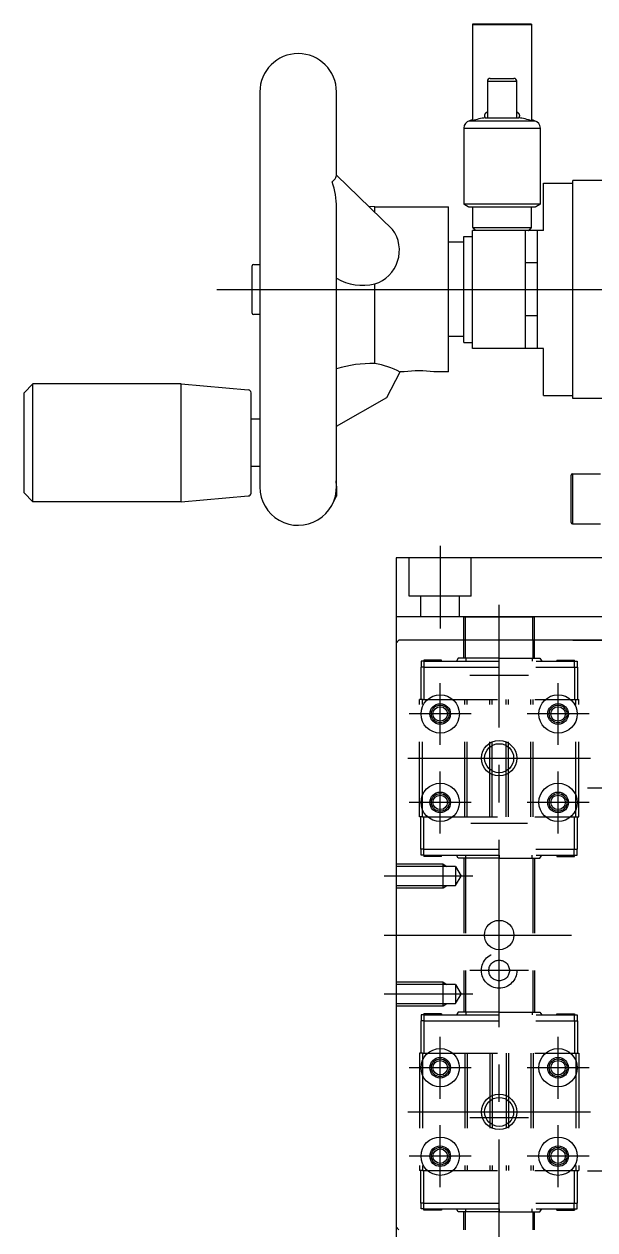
# Model space of a CAD drawing. Extents: x -48 to 466, y -15 to 565.
# Drawn here: x 250.4 to 347.3, y 116 to 320.5 of the extents above; entities that cross this region are included whole.
import ezdxf

# ---------------------------------------------------------------- set-up
doc = ezdxf.new("R2010")
doc.units = 0
doc.linetypes.add('CENTER', pattern=[50.8, 31.75, -6.35, 6.35, -6.35])
doc.linetypes.add('DASHED', pattern=[19.05, 12.7, -6.35])
doc.layers.get('0').update_dxf_attribs({"linetype": 'CONTINUOUS'})
doc.layers.add('CENTER', color=1, linetype='CENTER')
doc.layers.add('SCALE', color=7, linetype='CONTINUOUS')

msp = doc.modelspace()

# ---------------------------------------------------------------- linework, layer by layer
at = {"color": 7, "linetype": 'CONTINUOUS'}
for p, q in [((326.54, 320.5), (326.54, 320.38)), ((326.54, 320.38), (326.54, 304.12)), ((336.54, 320.38), (326.54, 320.38)), ((336.54, 320.5), (336.54, 320.38)), ((336.54, 320.38), (336.54, 304.12)), ((329.54, 311.3), (333.54, 311.3)), ((290.44, 309), (290.44, 242)), ((303.44, 294.88), (303.44, 309)), ((329.04, 310.8), (334.04, 310.8)), ((325.04, 302.86), (338.04, 302.86)), ((326.01, 304.12), (337.06, 304.12)), ((328.7, 304.62), (334.37, 304.62)), ((312.96, 285.69), (303.44, 294.88)), ((338.54, 293.5), (343.54, 293.5)), ((338.54, 285.5), (338.54, 293.5)), ((343.54, 257), (343.54, 294)), ((303.44, 242.14), (303.44, 289.39)), ((309.94, 289.5), (308.93, 289.59)), ((309.94, 289.5), (322.44, 289.5)), ((309.94, 288.61), (309.94, 289.5)), ((322.44, 261.5), (322.44, 289.5)), ((325.04, 290), (338.04, 290)), ((325.9, 289.5), (337.17, 289.5)), ((325.04, 284.5), (326.54, 284.5)), ((325.04, 266.5), (325.04, 284.5)), ((326.54, 286), (336.54, 286)), ((326.54, 265.5), (326.54, 285.5)), ((326.54, 266.5), (326.54, 284.5)), ((335.54, 265.5), (335.54, 285.5)), ((337.54, 265.5), (337.54, 285.5)), ((325.04, 283.5), (322.44, 283.5)), ((289.14, 271.5), (289.14, 279.5)), ((289.39, 279.75), (290.44, 279.75)), ((309.94, 262.94), (309.94, 276.43)), ((290.44, 271.25), (289.39, 271.25)), ((325.04, 267.5), (322.44, 267.5)), ((325.04, 266.5), (326.54, 266.5)), ((338.54, 257.5), (338.54, 265.5)), ((312.01, 257.17), (314.23, 261.5)), ((314.94, 261.5), (314.23, 261.5)), ((322.44, 261.5), (319.94, 261.5)), ((250.44, 257.98), (251.94, 259.48)), ((250.44, 240.98), (250.44, 257.98)), ((277.1, 259.48), (251.94, 259.48)), ((251.94, 239.48), (251.94, 259.48)), ((277.1, 259.48), (288.48, 258.48)), ((277.1, 239.48), (277.1, 259.48)), ((288.94, 240.97), (288.94, 257.98)), ((303.44, 252.33), (312.01, 257.17)), ((338.54, 257.5), (343.54, 257.5)), ((290.44, 253.48), (288.94, 253.48)), ((290.44, 245.48), (288.94, 245.48)), ((343.24, 240), (343.24, 244)), ((343.49, 244.25), (343.49, 240)), ((343.49, 244.25), (348.24, 244.25)), ((303.44, 242.14), (303.39, 243.04)), ((303.39, 243.04), (303.44, 242.98)), ((303.44, 242.14), (303.44, 240.43)), ((251.94, 239.48), (250.44, 240.98)), ((277.1, 239.48), (251.94, 239.48)), ((277.1, 239.48), (288.48, 240.47)), ((302.72, 239.04), (303.44, 240.43)), ((343.24, 236), (343.24, 240)), ((343.49, 240), (343.49, 235.75)), ((343.49, 235.75), (348.24, 235.75)), ((463.54, 230), (313.54, 230)), ((313.54, 230), (313.54, 0)), ((463.54, 220), (313.54, 220)), ((325.04, 220), (337.04, 220)), ((325.04, 216), (325.04, 220)), ((325.34, 216), (325.34, 220)), ((336.74, 216), (336.74, 220)), ((337.04, 216), (337.04, 220)), ((314.04, 216), (313.54, 215.5)), ((314.04, 216), (313.54, 215.5)), ((313.54, 215.5), (313.54, 116.5)), ((313.54, 215.5), (313.54, 116.5)), ((463.04, 216), (314.04, 216)), ((463.04, 216), (314.04, 216)), ((343.54, 216), (338.54, 216)), ((343.54, 216), (433.54, 216)), ((314.04, 116), (313.54, 116.5)), ((314.04, 116), (313.54, 116.5))]:
    msp.add_line(p, q, dxfattribs=at)
at = {"color": 7}
msp.add_line((336.04, 285.5), (327.04, 285.5), dxfattribs=at)
at = {"color": 1, "linetype": 'CENTER'}
msp.add_line((283.14, 275.5), (384.84, 275.5), dxfattribs=at)
at = {"color": 3, "linetype": 'DASHED'}
for p, q in [((315.79, 223.5), (315.79, 230)), ((326.29, 223.5), (326.29, 230)), ((326.29, 223.5), (315.79, 223.5)), ((317.74, 220), (317.74, 223.5)), ((324.34, 220), (324.34, 223.5)), ((325.04, 212.95), (325.04, 216)), ((325.34, 212.95), (325.34, 216)), ((336.74, 216), (336.74, 212.95)), ((337.04, 212.95), (337.04, 216)), ((324.11, 212.95), (323.81, 212.45)), ((325.41, 212.95), (324.11, 212.95)), ((331.04, 212.95), (325.41, 212.95)), ((325.41, 212.95), (325.41, 212.45)), ((331.04, 212.95), (336.67, 212.95)), ((331.04, 212.45), (331.04, 212.95)), ((336.67, 212.95), (337.97, 212.95)), ((336.67, 212.95), (336.67, 212.45)), ((337.97, 212.95), (338.27, 212.45)), ((318.24, 211.45), (317.74, 211.45)), ((317.74, 211.45), (317.74, 205.95)), ((317.79, 212.45), (317.79, 211.45)), ((318.29, 212.45), (317.79, 212.45)), ((318.24, 212.65), (318.24, 212.45)), ((321.24, 212.65), (318.24, 212.65)), ((318.24, 211.45), (343.84, 211.45)), ((318.24, 211.45), (318.24, 205.95)), ((318.29, 212.45), (343.79, 212.45)), ((318.29, 212.45), (318.29, 211.45)), ((321.24, 212.45), (321.24, 212.65)), ((340.84, 212.65), (343.84, 212.65)), ((340.84, 212.65), (340.84, 212.45)), ((343.79, 212.45), (343.79, 211.45)), ((343.79, 212.45), (344.29, 212.45)), ((343.84, 212.45), (343.84, 212.65)), ((343.84, 211.45), (344.34, 211.45)), ((343.84, 211.45), (343.84, 205.95)), ((344.29, 212.45), (344.29, 211.45)), ((344.34, 211.45), (344.34, 205.95)), ((317.54, 186.05), (317.54, 205.95)), ((318.04, 205.95), (317.54, 205.95)), ((318.04, 186.05), (318.04, 205.95)), ((318.04, 205.95), (344.04, 205.95)), ((325.24, 186.05), (325.24, 205.95)), ((325.64, 186.05), (325.64, 205.95)), ((329.44, 186.05), (329.44, 205.95)), ((329.84, 186.05), (329.84, 205.95)), ((332.24, 186.05), (332.24, 205.95)), ((332.64, 186.05), (332.64, 205.95)), ((336.44, 186.05), (336.44, 205.95)), ((336.84, 186.05), (336.84, 205.95)), ((344.04, 186.05), (344.04, 205.95)), ((344.04, 205.95), (344.54, 205.95)), ((344.54, 186.05), (344.54, 205.95)), ((318.04, 186.05), (317.54, 186.05)), ((317.74, 180.55), (317.74, 186.05)), ((318.04, 186.05), (344.04, 186.05)), ((318.24, 180.55), (318.24, 186.05)), ((343.84, 180.55), (343.84, 186.05)), ((344.04, 186.05), (344.54, 186.05)), ((344.34, 180.55), (344.34, 186.05)), ((318.24, 180.55), (317.74, 180.55)), ((317.79, 179.55), (317.79, 180.55)), ((318.24, 180.55), (343.84, 180.55)), ((318.29, 179.55), (318.29, 180.55)), ((343.79, 179.55), (343.79, 180.55)), ((343.84, 180.55), (344.34, 180.55)), ((344.29, 179.55), (344.29, 180.55)), ((321.54, 178), (313.54, 178)), ((318.29, 179.55), (317.79, 179.55)), ((318.24, 179.55), (318.24, 179.35)), ((321.24, 179.35), (318.24, 179.35)), ((318.29, 179.55), (343.79, 179.55)), ((321.24, 179.35), (321.24, 179.55)), ((321.54, 178), (322.19, 177.62)), ((321.54, 174), (321.54, 178)), ((324.11, 179.05), (323.81, 179.55)), ((325.41, 179.05), (324.11, 179.05)), ((325.04, 179.05), (325.04, 152.95)), ((325.34, 179.05), (325.34, 152.95)), ((325.41, 179.05), (325.41, 179.55)), ((331.04, 179.05), (325.41, 179.05)), ((331.04, 179.55), (331.04, 179.05)), ((331.04, 179.05), (336.67, 179.05)), ((336.67, 179.05), (336.67, 179.55)), ((336.67, 179.05), (337.97, 179.05)), ((336.74, 179.05), (336.74, 152.95)), ((337.04, 179.05), (337.04, 152.95)), ((337.97, 179.05), (338.27, 179.55)), ((340.84, 179.55), (340.84, 179.35)), ((340.84, 179.35), (343.84, 179.35)), ((343.79, 179.55), (344.29, 179.55)), ((343.84, 179.35), (343.84, 179.55)), ((323.64, 177.62), (313.54, 177.62)), ((323.64, 177.62), (323.64, 174.38)), ((323.64, 177.62), (324.57, 176)), ((323.64, 174.38), (324.57, 176)), ((313.54, 174.38), (323.64, 174.38)), ((313.54, 174), (321.54, 174)), ((321.54, 174), (322.19, 174.38)), ((321.54, 158), (313.54, 158)), ((323.64, 157.62), (313.54, 157.62)), ((321.54, 154), (321.54, 158)), ((321.54, 158), (322.19, 157.62)), ((323.64, 157.62), (324.57, 156)), ((323.64, 157.62), (323.64, 154.38)), ((323.64, 154.38), (324.57, 156)), ((313.54, 154.38), (323.64, 154.38)), ((313.54, 154), (321.54, 154)), ((321.54, 154), (322.19, 154.38)), ((317.74, 151.45), (317.74, 145.95)), ((318.24, 151.45), (317.74, 151.45)), ((317.79, 152.45), (317.79, 151.45)), ((318.29, 152.45), (317.79, 152.45)), ((318.24, 152.45), (318.24, 152.65)), ((321.24, 152.65), (318.24, 152.65)), ((318.24, 151.45), (343.84, 151.45)), ((318.24, 151.45), (318.24, 145.95)), ((318.29, 152.45), (343.79, 152.45)), ((318.29, 152.45), (318.29, 151.45)), ((321.24, 152.65), (321.24, 152.45)), ((324.11, 152.95), (323.81, 152.45)), ((325.41, 152.95), (324.11, 152.95)), ((331.04, 152.95), (325.41, 152.95)), ((325.41, 152.95), (325.41, 152.45)), ((331.04, 152.95), (336.67, 152.95)), ((331.04, 152.45), (331.04, 152.95)), ((336.67, 152.95), (337.97, 152.95)), ((336.67, 152.95), (336.67, 152.45)), ((337.97, 152.95), (338.27, 152.45)), ((340.84, 152.65), (343.84, 152.65)), ((340.84, 152.45), (340.84, 152.65)), ((343.79, 152.45), (343.79, 151.45)), ((343.79, 152.45), (344.29, 152.45)), ((343.84, 152.65), (343.84, 152.45)), ((343.84, 151.45), (343.84, 145.95)), ((343.84, 151.45), (344.34, 151.45)), ((344.29, 152.45), (344.29, 151.45)), ((344.34, 151.45), (344.34, 145.95)), ((317.54, 145.95), (317.54, 126.05)), ((318.04, 145.95), (317.54, 145.95)), ((318.04, 145.95), (344.04, 145.95)), ((318.04, 145.95), (318.04, 126.05)), ((325.24, 145.95), (325.24, 126.05)), ((325.64, 145.95), (325.64, 126.05)), ((329.44, 145.95), (329.44, 126.05)), ((329.84, 145.95), (329.84, 126.05)), ((332.24, 145.95), (332.24, 126.05)), ((332.64, 145.95), (332.64, 126.05)), ((336.44, 145.95), (336.44, 126.05)), ((336.84, 145.95), (336.84, 126.05)), ((344.04, 145.95), (344.04, 126.05)), ((344.04, 145.95), (344.54, 145.95)), ((344.54, 145.95), (344.54, 126.05)), ((318.04, 126.05), (317.54, 126.05)), ((317.74, 120.55), (317.74, 126.05)), ((318.04, 126.05), (344.04, 126.05)), ((318.24, 120.55), (318.24, 126.05)), ((343.84, 120.55), (343.84, 126.05)), ((344.04, 126.05), (344.54, 126.05)), ((344.34, 120.55), (344.34, 126.05)), ((318.24, 120.55), (317.74, 120.55)), ((317.79, 119.55), (317.79, 120.55)), ((318.29, 119.55), (317.79, 119.55)), ((318.24, 120.55), (343.84, 120.55)), ((318.24, 119.35), (318.24, 119.55)), ((321.24, 119.35), (318.24, 119.35)), ((318.29, 119.55), (318.29, 120.55)), ((318.29, 119.55), (343.79, 119.55)), ((321.24, 119.55), (321.24, 119.35)), ((324.11, 119.05), (323.81, 119.55)), ((325.41, 119.05), (324.11, 119.05)), ((325.04, 116), (325.04, 119.05)), ((325.34, 116), (325.34, 119.05)), ((325.41, 119.05), (325.41, 119.55)), ((331.04, 119.05), (325.41, 119.05)), ((331.04, 119.55), (331.04, 119.05)), ((331.04, 119.05), (336.67, 119.05)), ((336.67, 119.05), (336.67, 119.55)), ((336.67, 119.05), (337.97, 119.05)), ((336.74, 119.05), (336.74, 116)), ((337.04, 116), (337.04, 119.05)), ((337.97, 119.05), (338.27, 119.55)), ((340.84, 119.35), (340.84, 119.55)), ((340.84, 119.35), (343.84, 119.35)), ((343.79, 119.55), (343.79, 120.55)), ((343.79, 119.55), (344.29, 119.55)), ((343.84, 120.55), (344.34, 120.55)), ((343.84, 119.55), (343.84, 119.35)), ((344.29, 119.55), (344.29, 120.55))]:
    msp.add_line(p, q, dxfattribs=at)
at = {"color": 7}
for points in [[(336.54, 320.5, 0), (336.38, 320.5, 0), (336.22, 320.5, 0), (336.06, 320.5, 0), (335.9, 320.5, 0), (335.74, 320.5, 0), (335.59, 320.5, 0), (335.43, 320.5, 0), (335.27, 320.5, 0), (335.11, 320.5, 0), (334.95, 320.5, 0), (334.79, 320.5, 0), (334.63, 320.5, 0), (334.47, 320.5, 0), (334.32, 320.5, 0), (334.16, 320.5, 0), (334, 320.5, 0), (333.84, 320.5, 0), (333.68, 320.5, 0), (333.52, 320.5, 0), (333.36, 320.5, 0), (333.2, 320.5, 0), (333.05, 320.5, 0), (332.89, 320.5, 0), (332.73, 320.5, 0), (332.57, 320.5, 0), (332.41, 320.5, 0), (332.25, 320.5, 0), (332.09, 320.5, 0), (331.93, 320.5, 0), (331.78, 320.5, 0), (331.62, 320.5, 0), (331.46, 320.5, 0), (331.3, 320.5, 0), (331.14, 320.5, 0), (330.98, 320.5, 0), (330.82, 320.5, 0), (330.66, 320.5, 0), (330.51, 320.5, 0), (330.35, 320.5, 0), (330.19, 320.5, 0), (330.03, 320.5, 0), (329.87, 320.5, 0), (329.71, 320.5, 0), (329.55, 320.5, 0), (329.39, 320.5, 0), (329.24, 320.5, 0), (329.08, 320.5, 0), (328.92, 320.5, 0), (328.76, 320.5, 0), (328.6, 320.5, 0), (328.44, 320.5, 0), (328.28, 320.5, 0), (328.12, 320.5, 0), (327.97, 320.5, 0), (327.81, 320.5, 0), (327.65, 320.5, 0), (327.49, 320.5, 0), (327.33, 320.5, 0), (327.17, 320.5, 0), (327.01, 320.5, 0), (326.85, 320.5, 0), (326.7, 320.5, 0), (326.54, 320.5, 0)], [(329.04, 310.8, 0), (329.04, 310.7, 0), (329.04, 310.6, 0), (329.04, 310.5, 0), (329.04, 310.41, 0), (329.04, 310.31, 0), (329.04, 310.21, 0), (329.04, 310.11, 0), (329.04, 310.01, 0), (329.04, 309.92, 0), (329.04, 309.82, 0), (329.04, 309.72, 0), (329.04, 309.62, 0), (329.04, 309.53, 0), (329.04, 309.43, 0), (329.04, 309.33, 0), (329.04, 309.23, 0), (329.04, 309.13, 0), (329.04, 309.03, 0), (329.04, 308.94, 0), (329.04, 308.84, 0), (329.04, 308.74, 0), (329.04, 308.64, 0), (329.04, 308.54, 0), (329.04, 308.45, 0), (329.04, 308.35, 0), (329.04, 308.25, 0), (329.04, 308.15, 0), (329.04, 308.05, 0), (329.04, 307.96, 0), (329.04, 307.86, 0), (329.04, 307.76, 0), (329.04, 307.66, 0), (329.04, 307.56, 0), (329.04, 307.47, 0), (329.04, 307.37, 0), (329.04, 307.27, 0), (329.04, 307.17, 0), (329.04, 307.07, 0), (329.04, 306.98, 0), (329.04, 306.88, 0), (329.04, 306.78, 0), (329.04, 306.68, 0), (329.04, 306.58, 0), (329.04, 306.48, 0), (329.04, 306.39, 0), (329.04, 306.29, 0), (329.04, 306.19, 0), (329.04, 306.09, 0), (329.04, 305.99, 0), (329.04, 305.9, 0), (329.04, 305.8, 0), (329.04, 305.7, 0), (329.04, 305.6, 0), (329.04, 305.5, 0), (329.04, 305.41, 0), (329.04, 305.31, 0), (329.04, 305.21, 0), (329.04, 305.11, 0), (329.04, 305.01, 0), (329.04, 304.92, 0), (329.04, 304.82, 0), (329.04, 304.72, 0), (329.04, 304.62, 0)], [(334.04, 304.62, 0), (334.04, 304.72, 0), (334.04, 304.82, 0), (334.04, 304.92, 0), (334.04, 305.01, 0), (334.04, 305.11, 0), (334.04, 305.21, 0), (334.04, 305.31, 0), (334.04, 305.41, 0), (334.04, 305.5, 0), (334.04, 305.6, 0), (334.04, 305.7, 0), (334.04, 305.8, 0), (334.04, 305.9, 0), (334.04, 305.99, 0), (334.04, 306.09, 0), (334.04, 306.19, 0), (334.04, 306.29, 0), (334.04, 306.39, 0), (334.04, 306.48, 0), (334.04, 306.58, 0), (334.04, 306.68, 0), (334.04, 306.78, 0), (334.04, 306.88, 0), (334.04, 306.98, 0), (334.04, 307.07, 0), (334.04, 307.17, 0), (334.04, 307.27, 0), (334.04, 307.37, 0), (334.04, 307.47, 0), (334.04, 307.56, 0), (334.04, 307.66, 0), (334.04, 307.76, 0), (334.04, 307.86, 0), (334.04, 307.96, 0), (334.04, 308.05, 0), (334.04, 308.15, 0), (334.04, 308.25, 0), (334.04, 308.35, 0), (334.04, 308.45, 0), (334.04, 308.54, 0), (334.04, 308.64, 0), (334.04, 308.74, 0), (334.04, 308.84, 0), (334.04, 308.94, 0), (334.04, 309.03, 0), (334.04, 309.13, 0), (334.04, 309.23, 0), (334.04, 309.33, 0), (334.04, 309.43, 0), (334.04, 309.53, 0), (334.04, 309.62, 0), (334.04, 309.72, 0), (334.04, 309.82, 0), (334.04, 309.92, 0), (334.04, 310.01, 0), (334.04, 310.11, 0), (334.04, 310.21, 0), (334.04, 310.31, 0), (334.04, 310.41, 0), (334.04, 310.5, 0), (334.04, 310.6, 0), (334.04, 310.7, 0), (334.04, 310.8, 0)], [(325.04, 302.86, 0), (325.04, 302.66, 0), (325.04, 302.45, 0), (325.04, 302.25, 0), (325.04, 302.05, 0), (325.04, 301.84, 0), (325.04, 301.64, 0), (325.04, 301.43, 0), (325.04, 301.23, 0), (325.04, 301.02, 0), (325.04, 300.82, 0), (325.04, 300.62, 0), (325.04, 300.41, 0), (325.04, 300.21, 0), (325.04, 300, 0), (325.04, 299.8, 0), (325.04, 299.6, 0), (325.04, 299.39, 0), (325.04, 299.19, 0), (325.04, 298.98, 0), (325.04, 298.78, 0), (325.04, 298.57, 0), (325.04, 298.37, 0), (325.04, 298.17, 0), (325.04, 297.96, 0), (325.04, 297.76, 0), (325.04, 297.55, 0), (325.04, 297.35, 0), (325.04, 297.14, 0), (325.04, 296.94, 0), (325.04, 296.74, 0), (325.04, 296.53, 0), (325.04, 296.33, 0), (325.04, 296.12, 0), (325.04, 295.92, 0), (325.04, 295.72, 0), (325.04, 295.51, 0), (325.04, 295.31, 0), (325.04, 295.1, 0), (325.04, 294.9, 0), (325.04, 294.7, 0), (325.04, 294.49, 0), (325.04, 294.29, 0), (325.04, 294.08, 0), (325.04, 293.88, 0), (325.04, 293.67, 0), (325.04, 293.47, 0), (325.04, 293.27, 0), (325.04, 293.06, 0), (325.04, 292.86, 0), (325.04, 292.65, 0), (325.04, 292.45, 0), (325.04, 292.25, 0), (325.04, 292.04, 0), (325.04, 291.84, 0), (325.04, 291.63, 0), (325.04, 291.43, 0), (325.04, 291.23, 0), (325.04, 291.02, 0), (325.04, 290.82, 0), (325.04, 290.61, 0), (325.04, 290.41, 0), (325.04, 290.2, 0), (325.04, 290, 0)], [(338.04, 290, 0), (338.04, 290.2, 0), (338.04, 290.41, 0), (338.04, 290.61, 0), (338.04, 290.82, 0), (338.04, 291.02, 0), (338.04, 291.23, 0), (338.04, 291.43, 0), (338.04, 291.63, 0), (338.04, 291.84, 0), (338.04, 292.04, 0), (338.04, 292.25, 0), (338.04, 292.45, 0), (338.04, 292.65, 0), (338.04, 292.86, 0), (338.04, 293.06, 0), (338.04, 293.27, 0), (338.04, 293.47, 0), (338.04, 293.67, 0), (338.04, 293.88, 0), (338.04, 294.08, 0), (338.04, 294.29, 0), (338.04, 294.49, 0), (338.04, 294.7, 0), (338.04, 294.9, 0), (338.04, 295.1, 0), (338.04, 295.31, 0), (338.04, 295.51, 0), (338.04, 295.72, 0), (338.04, 295.92, 0), (338.04, 296.12, 0), (338.04, 296.33, 0), (338.04, 296.53, 0), (338.04, 296.74, 0), (338.04, 296.94, 0), (338.04, 297.14, 0), (338.04, 297.35, 0), (338.04, 297.55, 0), (338.04, 297.76, 0), (338.04, 297.96, 0), (338.04, 298.17, 0), (338.04, 298.37, 0), (338.04, 298.57, 0), (338.04, 298.78, 0), (338.04, 298.98, 0), (338.04, 299.19, 0), (338.04, 299.39, 0), (338.04, 299.6, 0), (338.04, 299.8, 0), (338.04, 300, 0), (338.04, 300.21, 0), (338.04, 300.41, 0), (338.04, 300.62, 0), (338.04, 300.82, 0), (338.04, 301.02, 0), (338.04, 301.23, 0), (338.04, 301.43, 0), (338.04, 301.64, 0), (338.04, 301.84, 0), (338.04, 302.05, 0), (338.04, 302.25, 0), (338.04, 302.45, 0), (338.04, 302.66, 0), (338.04, 302.86, 0)], [(325.04, 290, 0), (325.05, 289.99, 0), (325.06, 289.98, 0), (325.08, 289.98, 0), (325.09, 289.97, 0), (325.11, 289.96, 0), (325.12, 289.95, 0), (325.13, 289.94, 0), (325.15, 289.94, 0), (325.16, 289.93, 0), (325.17, 289.92, 0), (325.19, 289.91, 0), (325.2, 289.9, 0), (325.22, 289.9, 0), (325.23, 289.89, 0), (325.24, 289.88, 0), (325.26, 289.87, 0), (325.27, 289.86, 0), (325.28, 289.86, 0), (325.3, 289.85, 0), (325.31, 289.84, 0), (325.33, 289.83, 0), (325.34, 289.83, 0), (325.35, 289.82, 0), (325.37, 289.81, 0), (325.38, 289.8, 0), (325.39, 289.79, 0), (325.41, 289.79, 0), (325.42, 289.78, 0), (325.44, 289.77, 0), (325.45, 289.76, 0), (325.46, 289.75, 0), (325.48, 289.75, 0), (325.49, 289.74, 0), (325.5, 289.73, 0), (325.52, 289.72, 0), (325.53, 289.71, 0), (325.55, 289.71, 0), (325.56, 289.7, 0), (325.57, 289.69, 0), (325.59, 289.68, 0), (325.6, 289.67, 0), (325.61, 289.67, 0), (325.63, 289.66, 0), (325.64, 289.65, 0), (325.66, 289.64, 0), (325.67, 289.64, 0), (325.68, 289.63, 0), (325.7, 289.62, 0), (325.71, 289.61, 0), (325.72, 289.6, 0), (325.74, 289.6, 0), (325.75, 289.59, 0), (325.77, 289.58, 0), (325.78, 289.57, 0), (325.79, 289.56, 0), (325.81, 289.56, 0), (325.82, 289.55, 0), (325.83, 289.54, 0), (325.85, 289.53, 0), (325.86, 289.52, 0), (325.88, 289.52, 0), (325.89, 289.51, 0), (325.9, 289.5, 0)], [(326.54, 289.5, 0), (326.54, 289.44, 0), (326.54, 289.39, 0), (326.54, 289.33, 0), (326.54, 289.28, 0), (326.54, 289.22, 0), (326.54, 289.17, 0), (326.54, 289.11, 0), (326.54, 289.06, 0), (326.54, 289, 0), (326.54, 288.94, 0), (326.54, 288.89, 0), (326.54, 288.83, 0), (326.54, 288.78, 0), (326.54, 288.72, 0), (326.54, 288.67, 0), (326.54, 288.61, 0), (326.54, 288.56, 0), (326.54, 288.5, 0), (326.54, 288.44, 0), (326.54, 288.39, 0), (326.54, 288.33, 0), (326.54, 288.28, 0), (326.54, 288.22, 0), (326.54, 288.17, 0), (326.54, 288.11, 0), (326.54, 288.06, 0), (326.54, 288, 0), (326.54, 287.94, 0), (326.54, 287.89, 0), (326.54, 287.83, 0), (326.54, 287.78, 0), (326.54, 287.72, 0), (326.54, 287.67, 0), (326.54, 287.61, 0), (326.54, 287.56, 0), (326.54, 287.5, 0), (326.54, 287.44, 0), (326.54, 287.39, 0), (326.54, 287.33, 0), (326.54, 287.28, 0), (326.54, 287.22, 0), (326.54, 287.17, 0), (326.54, 287.11, 0), (326.54, 287.06, 0), (326.54, 287, 0), (326.54, 286.94, 0), (326.54, 286.89, 0), (326.54, 286.83, 0), (326.54, 286.78, 0), (326.54, 286.72, 0), (326.54, 286.67, 0), (326.54, 286.61, 0), (326.54, 286.56, 0), (326.54, 286.5, 0), (326.54, 286.44, 0), (326.54, 286.39, 0), (326.54, 286.33, 0), (326.54, 286.28, 0), (326.54, 286.22, 0), (326.54, 286.17, 0), (326.54, 286.11, 0), (326.54, 286.06, 0), (326.54, 286, 0)], [(336.54, 286, 0), (336.54, 286.06, 0), (336.54, 286.11, 0), (336.54, 286.17, 0), (336.54, 286.22, 0), (336.54, 286.28, 0), (336.54, 286.33, 0), (336.54, 286.39, 0), (336.54, 286.44, 0), (336.54, 286.5, 0), (336.54, 286.56, 0), (336.54, 286.61, 0), (336.54, 286.67, 0), (336.54, 286.72, 0), (336.54, 286.78, 0), (336.54, 286.83, 0), (336.54, 286.89, 0), (336.54, 286.94, 0), (336.54, 287, 0), (336.54, 287.06, 0), (336.54, 287.11, 0), (336.54, 287.17, 0), (336.54, 287.22, 0), (336.54, 287.28, 0), (336.54, 287.33, 0), (336.54, 287.39, 0), (336.54, 287.44, 0), (336.54, 287.5, 0), (336.54, 287.56, 0), (336.54, 287.61, 0), (336.54, 287.67, 0), (336.54, 287.72, 0), (336.54, 287.78, 0), (336.54, 287.83, 0), (336.54, 287.89, 0), (336.54, 287.94, 0), (336.54, 288, 0), (336.54, 288.06, 0), (336.54, 288.11, 0), (336.54, 288.17, 0), (336.54, 288.22, 0), (336.54, 288.28, 0), (336.54, 288.33, 0), (336.54, 288.39, 0), (336.54, 288.44, 0), (336.54, 288.5, 0), (336.54, 288.56, 0), (336.54, 288.61, 0), (336.54, 288.67, 0), (336.54, 288.72, 0), (336.54, 288.78, 0), (336.54, 288.83, 0), (336.54, 288.89, 0), (336.54, 288.94, 0), (336.54, 289, 0), (336.54, 289.06, 0), (336.54, 289.11, 0), (336.54, 289.17, 0), (336.54, 289.22, 0), (336.54, 289.28, 0), (336.54, 289.33, 0), (336.54, 289.39, 0), (336.54, 289.44, 0), (336.54, 289.5, 0)], [(337.17, 289.5, 0), (337.19, 289.51, 0), (337.2, 289.52, 0), (337.21, 289.52, 0), (337.23, 289.53, 0), (337.24, 289.54, 0), (337.25, 289.55, 0), (337.27, 289.56, 0), (337.28, 289.56, 0), (337.3, 289.57, 0), (337.31, 289.58, 0), (337.32, 289.59, 0), (337.34, 289.6, 0), (337.35, 289.6, 0), (337.36, 289.61, 0), (337.38, 289.62, 0), (337.39, 289.63, 0), (337.41, 289.64, 0), (337.42, 289.64, 0), (337.43, 289.65, 0), (337.45, 289.66, 0), (337.46, 289.67, 0), (337.47, 289.67, 0), (337.49, 289.68, 0), (337.5, 289.69, 0), (337.52, 289.7, 0), (337.53, 289.71, 0), (337.54, 289.71, 0), (337.56, 289.72, 0), (337.57, 289.73, 0), (337.58, 289.74, 0), (337.6, 289.75, 0), (337.61, 289.75, 0), (337.63, 289.76, 0), (337.64, 289.77, 0), (337.65, 289.78, 0), (337.67, 289.79, 0), (337.68, 289.79, 0), (337.69, 289.8, 0), (337.71, 289.81, 0), (337.72, 289.82, 0), (337.74, 289.83, 0), (337.75, 289.83, 0), (337.76, 289.84, 0), (337.78, 289.85, 0), (337.79, 289.86, 0), (337.8, 289.86, 0), (337.82, 289.87, 0), (337.83, 289.88, 0), (337.84, 289.89, 0), (337.86, 289.9, 0), (337.87, 289.9, 0), (337.89, 289.91, 0), (337.9, 289.92, 0), (337.91, 289.93, 0), (337.93, 289.94, 0), (337.94, 289.94, 0), (337.95, 289.95, 0), (337.97, 289.96, 0), (337.98, 289.97, 0), (338, 289.98, 0), (338.01, 289.98, 0), (338.02, 289.99, 0), (338.04, 290, 0)], [(326.54, 286, 0), (326.55, 285.99, 0), (326.55, 285.98, 0), (326.56, 285.98, 0), (326.57, 285.97, 0), (326.58, 285.96, 0), (326.59, 285.95, 0), (326.59, 285.94, 0), (326.6, 285.94, 0), (326.61, 285.93, 0), (326.62, 285.92, 0), (326.62, 285.91, 0), (326.63, 285.9, 0), (326.64, 285.9, 0), (326.65, 285.89, 0), (326.66, 285.88, 0), (326.66, 285.87, 0), (326.67, 285.86, 0), (326.68, 285.86, 0), (326.69, 285.85, 0), (326.7, 285.84, 0), (326.7, 285.83, 0), (326.71, 285.83, 0), (326.72, 285.82, 0), (326.73, 285.81, 0), (326.74, 285.8, 0), (326.74, 285.79, 0), (326.75, 285.79, 0), (326.76, 285.78, 0), (326.77, 285.77, 0), (326.78, 285.76, 0), (326.78, 285.75, 0), (326.79, 285.75, 0), (326.8, 285.74, 0), (326.81, 285.73, 0), (326.82, 285.72, 0), (326.82, 285.71, 0), (326.83, 285.71, 0), (326.84, 285.7, 0), (326.85, 285.69, 0), (326.85, 285.68, 0), (326.86, 285.67, 0), (326.87, 285.67, 0), (326.88, 285.66, 0), (326.89, 285.65, 0), (326.89, 285.64, 0), (326.9, 285.64, 0), (326.91, 285.63, 0), (326.92, 285.62, 0), (326.93, 285.61, 0), (326.93, 285.6, 0), (326.94, 285.6, 0), (326.95, 285.59, 0), (326.96, 285.58, 0), (326.97, 285.57, 0), (326.97, 285.56, 0), (326.98, 285.56, 0), (326.99, 285.55, 0), (327, 285.54, 0), (327.01, 285.53, 0), (327.01, 285.52, 0), (327.02, 285.52, 0), (327.03, 285.51, 0), (327.04, 285.5, 0)], [(336.04, 285.5, 0), (336.05, 285.51, 0), (336.05, 285.52, 0), (336.06, 285.52, 0), (336.07, 285.53, 0), (336.08, 285.54, 0), (336.09, 285.55, 0), (336.09, 285.56, 0), (336.1, 285.56, 0), (336.11, 285.57, 0), (336.12, 285.58, 0), (336.12, 285.59, 0), (336.13, 285.6, 0), (336.14, 285.6, 0), (336.15, 285.61, 0), (336.16, 285.62, 0), (336.16, 285.63, 0), (336.17, 285.64, 0), (336.18, 285.64, 0), (336.19, 285.65, 0), (336.2, 285.66, 0), (336.2, 285.67, 0), (336.21, 285.67, 0), (336.22, 285.68, 0), (336.23, 285.69, 0), (336.24, 285.7, 0), (336.24, 285.71, 0), (336.25, 285.71, 0), (336.26, 285.72, 0), (336.27, 285.73, 0), (336.28, 285.74, 0), (336.28, 285.75, 0), (336.29, 285.75, 0), (336.3, 285.76, 0), (336.31, 285.77, 0), (336.32, 285.78, 0), (336.32, 285.79, 0), (336.33, 285.79, 0), (336.34, 285.8, 0), (336.35, 285.81, 0), (336.35, 285.82, 0), (336.36, 285.83, 0), (336.37, 285.83, 0), (336.38, 285.84, 0), (336.39, 285.85, 0), (336.39, 285.86, 0), (336.4, 285.86, 0), (336.41, 285.87, 0), (336.42, 285.88, 0), (336.43, 285.89, 0), (336.43, 285.9, 0), (336.44, 285.9, 0), (336.45, 285.91, 0), (336.46, 285.92, 0), (336.47, 285.93, 0), (336.47, 285.94, 0), (336.48, 285.94, 0), (336.49, 285.95, 0), (336.5, 285.96, 0), (336.51, 285.97, 0), (336.51, 285.98, 0), (336.52, 285.98, 0), (336.53, 285.99, 0), (336.54, 286, 0)]]:
    msp.add_polyline3d(points, dxfattribs=at)
at = {"color": 7, "linetype": 'CONTINUOUS'}
for points in [[(329.04, 305.58, 0), (329.03, 305.57, 0), (329.01, 305.57, 0), (329, 305.56, 0), (328.99, 305.55, 0), (328.98, 305.55, 0), (328.97, 305.54, 0), (328.96, 305.53, 0), (328.95, 305.53, 0), (328.94, 305.52, 0), (328.92, 305.51, 0), (328.91, 305.51, 0), (328.9, 305.5, 0), (328.89, 305.49, 0), (328.88, 305.49, 0), (328.87, 305.48, 0), (328.86, 305.47, 0), (328.85, 305.47, 0), (328.84, 305.46, 0), (328.84, 305.45, 0), (328.83, 305.45, 0), (328.82, 305.44, 0), (328.81, 305.43, 0), (328.8, 305.42, 0), (328.79, 305.42, 0), (328.78, 305.41, 0), (328.77, 305.4, 0), (328.76, 305.39, 0), (328.76, 305.39, 0), (328.75, 305.38, 0), (328.74, 305.37, 0), (328.73, 305.37, 0), (328.73, 305.36, 0), (328.72, 305.35, 0), (328.71, 305.34, 0), (328.7, 305.34, 0), (328.7, 305.33, 0), (328.69, 305.32, 0), (328.68, 305.31, 0), (328.68, 305.31, 0), (328.67, 305.3, 0), (328.66, 305.29, 0), (328.66, 305.28, 0), (328.65, 305.28, 0), (328.65, 305.27, 0), (328.64, 305.26, 0), (328.63, 305.25, 0), (328.63, 305.25, 0), (328.62, 305.24, 0), (328.62, 305.23, 0), (328.61, 305.22, 0), (328.61, 305.22, 0), (328.61, 305.21, 0), (328.6, 305.2, 0), (328.6, 305.19, 0), (328.59, 305.18, 0), (328.59, 305.18, 0), (328.58, 305.17, 0), (328.58, 305.16, 0), (328.58, 305.15, 0), (328.57, 305.15, 0), (328.57, 305.14, 0), (328.57, 305.13, 0), (328.56, 305.12, 0), (328.56, 305.12, 0), (328.56, 305.11, 0), (328.56, 305.1, 0), (328.55, 305.09, 0), (328.55, 305.08, 0), (328.55, 305.08, 0), (328.55, 305.07, 0), (328.55, 305.06, 0), (328.54, 305.05, 0), (328.54, 305.05, 0), (328.54, 305.04, 0), (328.54, 305.03, 0), (328.54, 305.02, 0), (328.54, 305.01, 0), (328.54, 305.01, 0), (328.54, 305, 0), (328.54, 304.99, 0), (328.54, 304.98, 0), (328.54, 304.97, 0), (328.54, 304.97, 0), (328.54, 304.96, 0), (328.54, 304.95, 0), (328.54, 304.94, 0), (328.54, 304.94, 0), (328.54, 304.93, 0), (328.54, 304.92, 0), (328.54, 304.91, 0), (328.54, 304.9, 0), (328.55, 304.9, 0), (328.55, 304.89, 0), (328.55, 304.88, 0), (328.55, 304.87, 0), (328.55, 304.87, 0), (328.56, 304.86, 0), (328.56, 304.85, 0), (328.56, 304.84, 0), (328.56, 304.83, 0), (328.57, 304.83, 0), (328.57, 304.82, 0), (328.57, 304.81, 0), (328.58, 304.8, 0), (328.58, 304.8, 0), (328.58, 304.79, 0), (328.59, 304.78, 0), (328.59, 304.77, 0), (328.6, 304.76, 0), (328.6, 304.76, 0), (328.6, 304.75, 0), (328.61, 304.74, 0), (328.61, 304.73, 0), (328.62, 304.73, 0), (328.62, 304.72, 0), (328.63, 304.71, 0), (328.63, 304.7, 0), (328.64, 304.7, 0), (328.64, 304.69, 0), (328.65, 304.68, 0), (328.66, 304.67, 0), (328.66, 304.67, 0), (328.67, 304.66, 0), (328.67, 304.65, 0), (328.68, 304.64, 0), (328.69, 304.64, 0), (328.69, 304.63, 0), (328.7, 304.62, 0)], [(334.37, 304.62, 0), (334.38, 304.63, 0), (334.39, 304.64, 0), (334.39, 304.64, 0), (334.4, 304.65, 0), (334.41, 304.66, 0), (334.41, 304.67, 0), (334.42, 304.67, 0), (334.42, 304.68, 0), (334.43, 304.69, 0), (334.44, 304.7, 0), (334.44, 304.7, 0), (334.45, 304.71, 0), (334.45, 304.72, 0), (334.46, 304.73, 0), (334.46, 304.73, 0), (334.47, 304.74, 0), (334.47, 304.75, 0), (334.48, 304.76, 0), (334.48, 304.76, 0), (334.48, 304.77, 0), (334.49, 304.78, 0), (334.49, 304.79, 0), (334.5, 304.8, 0), (334.5, 304.8, 0), (334.5, 304.81, 0), (334.51, 304.82, 0), (334.51, 304.83, 0), (334.51, 304.83, 0), (334.51, 304.84, 0), (334.52, 304.85, 0), (334.52, 304.86, 0), (334.52, 304.87, 0), (334.52, 304.87, 0), (334.53, 304.88, 0), (334.53, 304.89, 0), (334.53, 304.9, 0), (334.53, 304.9, 0), (334.53, 304.91, 0), (334.53, 304.92, 0), (334.53, 304.93, 0), (334.54, 304.94, 0), (334.54, 304.94, 0), (334.54, 304.95, 0), (334.54, 304.96, 0), (334.54, 304.97, 0), (334.54, 304.97, 0), (334.54, 304.98, 0), (334.54, 304.99, 0), (334.54, 305, 0), (334.54, 305.01, 0), (334.54, 305.01, 0), (334.53, 305.02, 0), (334.53, 305.03, 0), (334.53, 305.04, 0), (334.53, 305.05, 0), (334.53, 305.05, 0), (334.53, 305.06, 0), (334.53, 305.07, 0), (334.53, 305.08, 0), (334.52, 305.08, 0), (334.52, 305.09, 0), (334.52, 305.1, 0), (334.52, 305.11, 0), (334.51, 305.12, 0), (334.51, 305.12, 0), (334.51, 305.13, 0), (334.5, 305.14, 0), (334.5, 305.15, 0), (334.5, 305.15, 0), (334.49, 305.16, 0), (334.49, 305.17, 0), (334.49, 305.18, 0), (334.48, 305.18, 0), (334.48, 305.19, 0), (334.47, 305.2, 0), (334.47, 305.21, 0), (334.47, 305.22, 0), (334.46, 305.22, 0), (334.46, 305.23, 0), (334.45, 305.24, 0), (334.45, 305.25, 0), (334.44, 305.25, 0), (334.43, 305.26, 0), (334.43, 305.27, 0), (334.42, 305.28, 0), (334.42, 305.28, 0), (334.41, 305.29, 0), (334.4, 305.3, 0), (334.4, 305.31, 0), (334.39, 305.31, 0), (334.38, 305.32, 0), (334.38, 305.33, 0), (334.37, 305.34, 0), (334.36, 305.34, 0), (334.36, 305.35, 0), (334.35, 305.36, 0), (334.34, 305.37, 0), (334.33, 305.37, 0), (334.33, 305.38, 0), (334.32, 305.39, 0), (334.31, 305.39, 0), (334.3, 305.4, 0), (334.29, 305.41, 0), (334.28, 305.42, 0), (334.28, 305.42, 0), (334.27, 305.43, 0), (334.26, 305.44, 0), (334.25, 305.45, 0), (334.24, 305.45, 0), (334.23, 305.46, 0), (334.22, 305.47, 0), (334.21, 305.47, 0), (334.2, 305.48, 0), (334.19, 305.49, 0), (334.18, 305.49, 0), (334.17, 305.5, 0), (334.16, 305.51, 0), (334.15, 305.51, 0), (334.14, 305.52, 0), (334.13, 305.53, 0), (334.12, 305.53, 0), (334.11, 305.54, 0), (334.1, 305.55, 0), (334.08, 305.55, 0), (334.07, 305.56, 0), (334.06, 305.57, 0), (334.05, 305.57, 0), (334.04, 305.58, 0)]]:
    msp.add_polyline3d(points, dxfattribs=at)
for centre, radius in [((321.04, 203.5), 3.25), ((341.04, 203.5), 3.25), ((321.04, 203.5), 1.75), ((321.04, 203.5), 1.23), ((341.04, 203.5), 1.75), ((341.04, 203.5), 1.23), ((331.04, 196), 2.46), ((321.04, 188.5), 3.25), ((321.04, 188.5), 1.75), ((341.04, 188.5), 3.25), ((341.04, 188.5), 1.75), ((321.04, 188.5), 1.23), ((341.04, 188.5), 1.23), ((331.04, 166), 2.5), ((321.04, 143.5), 3.25), ((321.04, 143.5), 1.75), ((341.04, 143.5), 3.25), ((341.04, 143.5), 1.75), ((321.04, 143.5), 1.23), ((341.04, 143.5), 1.23), ((331.04, 136), 2.46), ((321.04, 128.5), 3.25), ((341.04, 128.5), 3.25), ((321.04, 128.5), 1.75), ((321.04, 128.5), 1.23), ((341.04, 128.5), 1.75), ((341.04, 128.5), 1.23)]:
    msp.add_circle(centre, radius, dxfattribs=at)
at = {"color": 3, "linetype": 'CONTINUOUS'}
for centre, radius in [((321.04, 203.5), 1.5), ((341.04, 203.5), 1.5), ((331.04, 196), 3), ((321.04, 188.5), 1.5), ((341.04, 188.5), 1.5), ((321.04, 143.5), 1.5), ((341.04, 143.5), 1.5), ((331.04, 136), 3), ((321.04, 128.5), 1.5), ((341.04, 128.5), 1.5)]:
    msp.add_circle(centre, radius, dxfattribs=at)
at = {"color": 3, "linetype": 'DASHED'}
for radius in [3, 1.75]:
    msp.add_circle((331.04, 160), radius, dxfattribs=at)
at = {"color": 7, "linetype": 'CONTINUOUS'}
for centre, radius, start, end in [((296.94, 309), 6.5, 0, 180), ((329.54, 310.8), 0.5, 90, 180), ((333.54, 310.8), 0.5, 0, 90), ((326.34, 302.86), 1.3, 104.5701, 180), ((331.54, 282.86), 21.97, 103.1544, 104.5701), ((330.46, 292.09), 12.65, 97.9905, 108.0631), ((332.61, 292.09), 12.65, 71.9369, 82.0095), ((331.54, 282.86), 21.97, 75.4299, 76.8456), ((336.74, 302.86), 1.3, 0, 75.4299), ((300.24, 296.33), 3.6, 313.7895, 329.2334), ((302.62, 294.9), 0.816, 329.6799, 358.5219), ((289.96, 289.41), 13.48, 359.9182, 18.7196), ((308.08, 282.16), 6.03, 287.9436, 35.8477), ((289.39, 279.5), 0.25, 90, 180), ((307.9, 284.94), 8.75, 239.3292, 283.4595), ((289.39, 271.5), 0.25, 180, 270), ((309.4, 242.9), 20.04, 88.4678, 107.3123), ((307.82, 249.46), 13.64, 61.953, 81.0723), ((317.45, 245.16), 16.53, 81.3468, 98.7321), ((288.44, 257.98), 0.5, 0, 85), ((343.49, 244), 0.25, 90, 180), ((296.94, 242), 6.5, 180.0069, 1.2501), ((288.44, 240.97), 0.5, 275, 0), ((343.49, 236), 0.25, 180, 270)]:
    msp.add_arc(centre, radius, start, end, dxfattribs=at)
at = {"layer": 'CENTER', "color": 1, "linetype": 'CENTER'}
for p, q in [((289.44, 275.5), (357.44, 275.5)), ((321.04, 232), (321.04, 218)), ((331.04, -2), (331.04, 222)), ((321.04, 198.25), (321.04, 208.75)), ((336.04, 210), (326.04, 210)), ((341.04, 198.25), (341.04, 208.75)), ((326.29, 203.5), (315.79, 203.5)), ((346.29, 203.5), (335.79, 203.5)), ((315.54, 196), (346.54, 196)), ((321.04, 183.25), (321.04, 193.75)), ((341.04, 183.25), (341.04, 193.75)), ((346.04, 191), (356.04, 191)), ((326.29, 188.5), (315.79, 188.5)), ((346.29, 188.5), (335.79, 188.5)), ((326.24, 185), (335.84, 185)), ((326.57, 176), (311.54, 176)), ((311.54, 166), (465.54, 166)), ((336.04, 160), (326.04, 160)), ((326.57, 156), (311.54, 156)), ((321.04, 138.25), (321.04, 148.75)), ((341.04, 138.25), (341.04, 148.75)), ((326.29, 143.5), (315.79, 143.5)), ((346.29, 143.5), (335.79, 143.5)), ((315.54, 136), (346.54, 136)), ((336.04, 135), (326.04, 135)), ((321.04, 123.25), (321.04, 133.75)), ((341.04, 123.25), (341.04, 133.75)), ((326.29, 128.5), (315.79, 128.5)), ((346.29, 128.5), (335.79, 128.5)), ((346.04, 126), (356.04, 126))]:
    msp.add_line(p, q, dxfattribs=at)
at = {"layer": 'SCALE', "color": 7, "linetype": 'CONTINUOUS'}
for p, q in [((349.54, 294), (343.54, 294)), ((338.54, 285.5), (326.54, 285.5)), ((337.54, 280), (335.54, 280)), ((337.54, 271), (335.54, 271)), ((338.54, 265.5), (326.54, 265.5)), ((349.54, 257), (343.54, 257))]:
    msp.add_line(p, q, dxfattribs=at)

doc.saveas('drawing.dxf')
